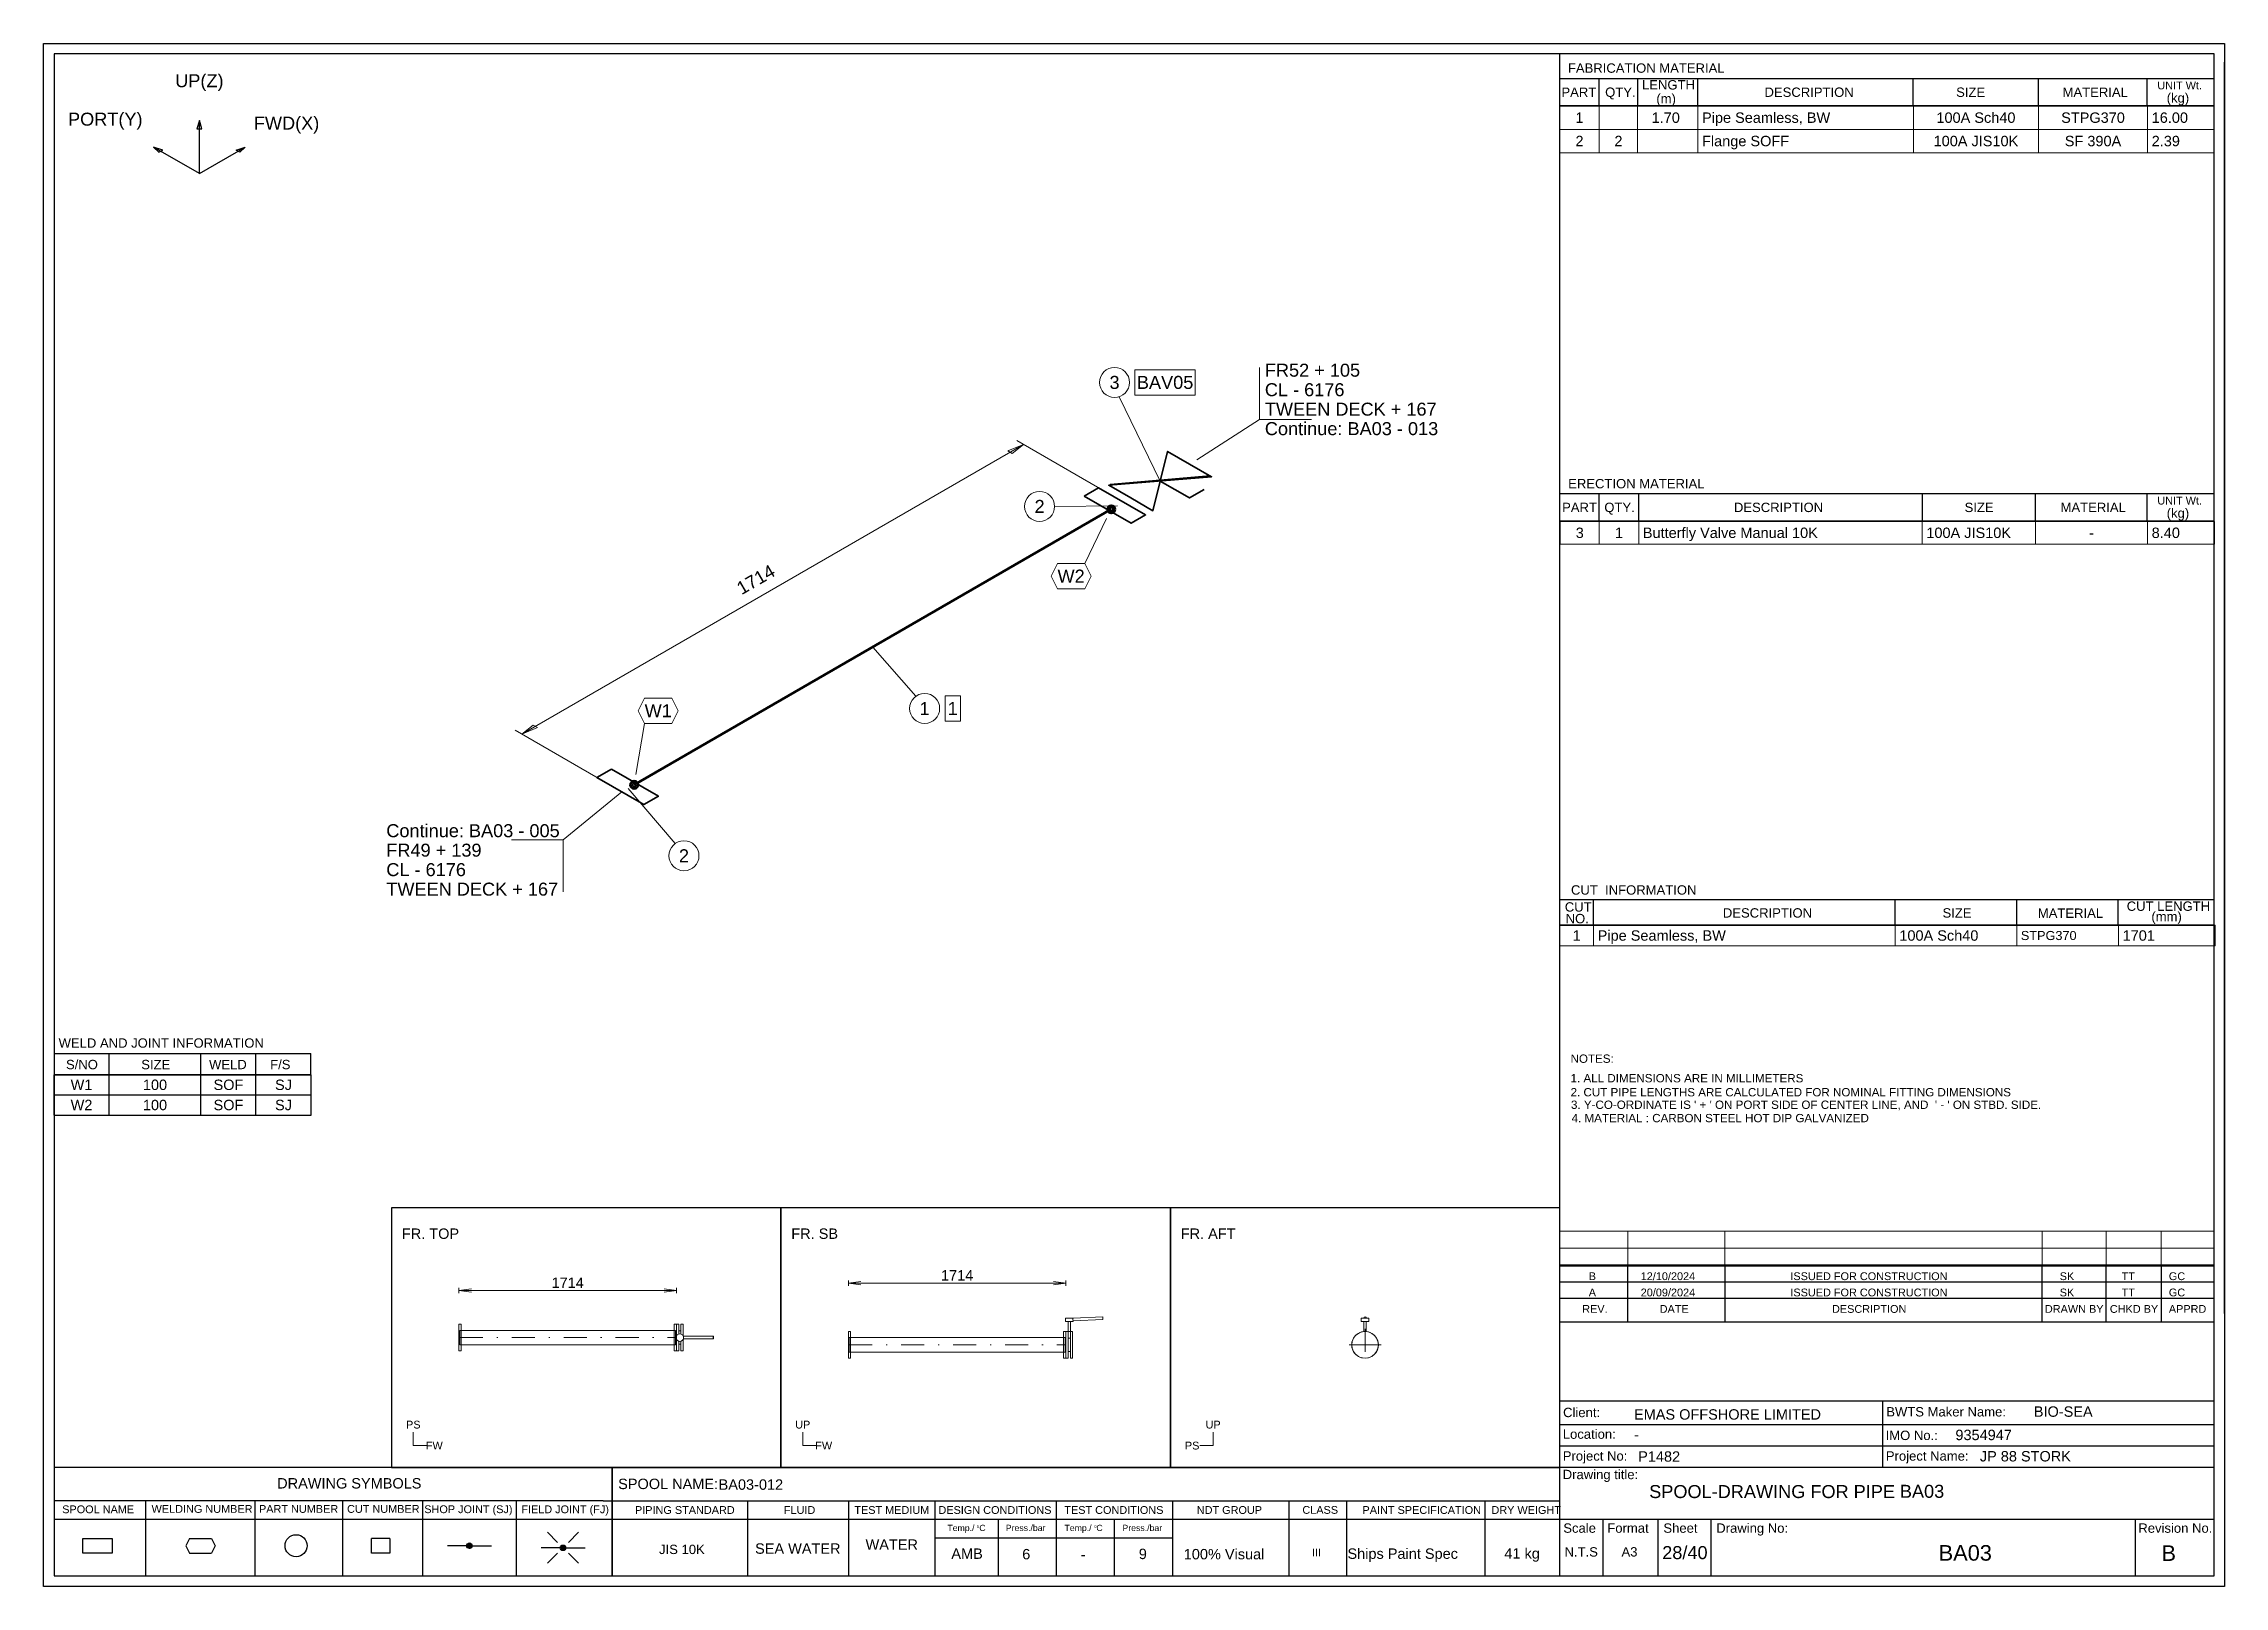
# Model space of a CAD drawing. Header units: millimetres. Extents: x 0 to 420, y 0 to 297.
import ezdxf
from ezdxf.enums import TextEntityAlignment as Align

# ---------------------------------------------------------------- set-up
doc = ezdxf.new("R2010")
doc.units = ezdxf.units.MM
doc.linetypes.add('DOTTED_DASHED5', pattern=[9.99983, 4.444369, -2.666621, 0.222218, -2.666621])
doc.linetypes.add('DOTTED_DASHED6', pattern=[10.0001, 4.444489, -2.666693, 0.222224, -2.666693])
for name, color, linetype in [('FramesFromTables', 40, 'Continuous'), ('I_Coordinates', 11, 'Continuous'), ('I_CutNumbers', 10, 'Continuous'), ('I_Dimensions', 4, 'Continuous'), ('I_OtherComponents', 2, 'Continuous'), ('I_PartNumbers', 9, 'Continuous'), ('I_Pipes', 1, 'Continuous'), ('I_Tags', 8, 'Continuous'), ('SymbolsOnDrawingSheet', 1, 'Continuous'), ('TextFromTables', 2, 'Continuous'), ('TextFromTextBoxes', 2, 'Continuous')]:
    doc.layers.add(name, color=color, linetype=linetype)
doc.styles.add('Cadmatic Default Text', font='arial.ttf')

# ---------------------------------------------------------------- blocks, each defined once
blk = doc.blocks.new('BA01728716199_BOM_4')
at = {"layer": 'FramesFromTables', "linetype": 'ByBlock', "lineweight": 18}
for p, q in [((292, 285), (418, 285)), ((292, 276), (292, 285)), ((292, 276), (292, 285)), ((299.6, 276), (299.6, 285)), ((299.6, 276), (299.6, 285)), ((307, 276), (307, 285)), ((307, 276), (307, 285)), ((318.6, 276), (318.6, 285)), ((318.6, 276), (318.6, 285)), ((360.1, 276), (360.1, 285)), ((360.1, 276), (360.1, 285)), ((384.2, 276), (384.2, 285)), ((384.2, 276), (384.2, 285)), ((405.2, 276), (405.2, 285)), ((405.2, 276), (405.2, 285)), ((418, 276), (418, 285)), ((292, 280.5), (418, 280.5)), ((292, 205), (418.1, 205)), ((292, 200.67), (292, 205)), ((292.1, 200.67), (292.1, 205)), ((299.6, 200.67), (299.6, 205)), ((299.6, 200.67), (299.6, 205)), ((307.2, 200.67), (307.2, 205)), ((307.2, 200.67), (307.2, 205)), ((361.8, 200.67), (361.8, 205)), ((361.8, 200.67), (361.8, 205)), ((383.6, 200.67), (383.6, 205)), ((383.6, 200.67), (383.6, 205)), ((405.2, 200.67), (405.2, 205)), ((405.2, 200.67), (405.2, 205)), ((418, 200.67), (418, 205)), ((292, 127.3), (418.2, 127.3)), ((292, 123.3), (292, 127.3)), ((292, 123.3), (292, 127.3)), ((298.5, 123.3), (298.5, 127.3)), ((298.5, 123.3), (298.5, 127.3)), ((356.6, 123.3), (356.6, 127.3)), ((356.6, 123.3), (356.6, 127.3)), ((380, 123.3), (380, 127.3)), ((380, 123.3), (380, 127.3)), ((399.6, 123.3), (399.6, 127.3)), ((399.6, 123.3), (399.6, 127.3)), ((418, 123.3), (418, 127.3)), ((292, 68.4), (418, 68.4)), ((292, 58.6), (292, 68.4)), ((292, 58.6), (292, 68.4)), ((305.1, 58.6), (305.1, 68.4)), ((305.1, 58.6), (305.1, 68.4)), ((323.8, 58.6), (323.8, 68.4)), ((323.8, 58.6), (323.8, 68.4)), ((384.9, 58.6), (384.9, 68.4)), ((384.9, 58.6), (384.9, 68.4)), ((397.2, 58.6), (397.2, 68.4)), ((397.2, 58.6), (397.2, 68.4)), ((407.8, 58.6), (407.8, 68.4)), ((407.8, 58.6), (407.8, 68.4)), ((418, 58.6), (418, 68.4)), ((292, 65.13), (418, 65.13)), ((292, 61.87), (418, 61.87))]:
    blk.add_line(p, q, dxfattribs=at)
at = {"layer": 'FramesFromTables', "linetype": 'ByBlock', "lineweight": -3}
for p, q in [((2, 98.5), (51.5, 98.5)), ((2, 90.73), (2, 98.5)), ((2, 90.73), (2, 98.5)), ((12.6, 90.73), (12.6, 98.5)), ((12.6, 90.73), (12.6, 98.5)), ((30.3, 90.73), (30.3, 98.5)), ((30.3, 90.73), (30.3, 98.5)), ((40.9, 90.73), (40.9, 98.5)), ((40.9, 90.73), (40.9, 98.5)), ((51.5, 90.73), (51.5, 98.5)), ((2, 94.62), (51.5, 94.62))]:
    blk.add_line(p, q, dxfattribs=at)
at = {"layer": 'FramesFromTables', "linetype": 'ByBlock', "lineweight": 18, "flags": 128}
for points in [[(292, 276), (418, 276), (418, 285)], [(292, 200.67), (418.1, 200.67), (418.1, 205)], [(292, 123.3), (418.2, 123.3), (418.2, 127.3)], [(292, 58.6), (418, 58.6), (418, 68.4)]]:
    blk.add_lwpolyline(points, dxfattribs=at)
at = {"layer": 'FramesFromTables', "linetype": 'ByBlock', "lineweight": -3, "flags": 128}
blk.add_lwpolyline([(2, 90.73), (51.5, 90.73), (51.5, 98.5)], dxfattribs=at)
at = {"layer": 'TextFromTables', "linetype": 'ByBlock', "lineweight": 13, "style": 'Cadmatic Default Text'}
for s, p in [('1', (295.8, 282.75)), ('2', (295.8, 278.25))]:
    blk.add_text(s, height=2, dxfattribs=at).set_placement(p, align=Align.MIDDLE_CENTER)
at = {"layer": 'TextFromTables', "linetype": 'ByBlock', "lineweight": 25, "style": 'Cadmatic Default Text'}
for s, p in [('1.70 ', (312.8, 282.75)), ('100A Sch40', (372.15, 282.75)), ('STPG370', (394.7, 282.75)), ('2', (303.3, 278.25)), ('100A JIS10K', (372.15, 278.25)), ('SF 390A', (394.7, 278.25)), ('3', (295.85, 202.83)), ('1', (303.4, 202.83)), ('-', (394.4, 202.83)), ('1', (295.25, 125.3)), ('W1', (7.3, 96.56)), ('100', (21.45, 96.56)), ('SOF', (35.6, 96.56)), ('SJ', (46.2, 96.56)), ('W2', (7.3, 92.67)), ('100', (21.45, 92.67)), ('SOF', (35.6, 92.67)), ('SJ', (46.2, 92.67))]:
    blk.add_text(s, height=2, dxfattribs=at).set_placement(p, align=Align.MIDDLE_CENTER)
for s, height, p in [('Pipe Seamless, BW ', 2, (319.4, 282.75)), ('16.00', 2, (406, 282.75)), ('Flange SOFF ', 2, (319.4, 278.25)), ('2.39', 2, (406, 278.25)), ('Butterfly Valve Manual 10K ', 2, (308, 202.83)), ('100A JIS10K', 2, (362.6, 202.83)), ('8.40', 2, (406, 202.83)), ('Pipe Seamless, BW', 2, (299.3, 125.3)), ('100A Sch40', 2, (357.4, 125.3)), ('STPG370', 1.75, (380.8, 125.3)), ('1701', 2, (400.4, 125.3))]:
    blk.add_text(s, height=height, dxfattribs=at).set_placement(p, align=Align.MIDDLE_LEFT)
at = {"layer": 'TextFromTextBoxes', "linetype": 'ByBlock', "lineweight": -3, "style": 'Cadmatic Default Text'}
for s, p in [('EMAS OFFSHORE LIMITED', (306.3, 33.1)), ('BIO-SEA', (383.3, 33.65)), ('9354947', (368.2, 29.15)), ('-', (306.3, 29.2)), ('P1482', (307.1, 25)), ('JP 88 STORK', (372.9, 25.05)), ('BA03-012', (130, 19.6))]:
    blk.add_text(s, height=2, dxfattribs=at).set_placement(p, align=Align.MIDDLE_LEFT)
at = {"layer": 'TextFromTextBoxes', "linetype": 'ByBlock', "lineweight": 25, "style": 'Cadmatic Default Text'}
blk.add_text('BA03', height=2.5, dxfattribs=at).set_placement((357.5, 18.3), align=Align.MIDDLE_LEFT)
at = {"layer": 'TextFromTextBoxes', "linetype": 'ByBlock', "lineweight": -3, "style": 'Cadmatic Default Text'}
for s, height, p in [('WATER', 2, (163.35, 8.05)), ('SEA WATER', 2, (145.25, 7.28)), ('AMB', 2, (177.85, 6.3)), ('6', 2, (189.25, 6.2)), ('-', 2, (200.2, 6.15)), ('9', 2, (211.7, 6.25)), ('100% Visual', 2, (227.35, 6.2)), ('Ships Paint Spec', 2, (261.75, 6.3)), ('41 kg', 2, (284.75, 6.35)), ('28/40', 2.5, (316.1, 6.5))]:
    blk.add_text(s, height=height, dxfattribs=at).set_placement(p, align=Align.MIDDLE_CENTER)
at = {"layer": 'TextFromTextBoxes', "linetype": 'ByBlock', "lineweight": 25, "style": 'Cadmatic Default Text'}
blk.add_text('BA03', height=3, dxfattribs=at).set_placement((370.1, 6.45), align=Align.MIDDLE_CENTER)
blk = doc.blocks.new('SEDS_SPOOL_FORMAT_Gol_2')
at = {"layer": 'SymbolsOnDrawingSheet', "linetype": 'ByBlock', "lineweight": -3, "flags": 128}
for points in [[(0, 297), (420, 297), (420, 0), (0, 0), (0, 297)], [(418.01, 295.01), (2, 295.01)], [(2, 295.01), (2, 2)], [(292.02, 50.91), (292.02, 295.01)], [(418.01, 2), (418.01, 295.01)], [(292.02, 290.3), (418.01, 290.3)], [(299.59, 285.01), (299.59, 290.3)], [(307.02, 285.01), (307.02, 290.3)], [(318.61, 285.01), (318.61, 290.3)], [(360.08, 285.01), (360.08, 290.3)], [(384.18, 285.01), (384.18, 290.3)], [(405.15, 285.01), (405.15, 290.3)], [(405.15, 285.01), (405.15, 290.3)], [(420, 52.53), (420, 293.46)], [(420, 52.53), (420, 293.46)], [(292.02, 284.66), (292.02, 288.77)], [(292, 285), (418, 285)], [(292, 253.5), (292, 285)], [(292, 253.5), (292, 285)], [(292.02, 285.01), (418.01, 285.01)], [(418.01, 285.01), (292.02, 285.01)], [(418, 253.5), (418, 285)], [(292.02, 210.38), (418.01, 210.38)], [(299.57, 205.08), (299.57, 210.38)], [(307.21, 205.08), (307.21, 210.38)], [(361.83, 205.03), (361.83, 210.38)], [(383.61, 205.08), (383.61, 210.38)], [(405.15, 205.17), (405.15, 210.38)], [(292.02, 205.08), (292.02, 209.18)], [(292.02, 205.08), (418.01, 205.08)], [(292.02, 186.7), (292.02, 205.08)], [(292.02, 186.7), (292.02, 205.08)], [(418.01, 205.08), (292.02, 205.08)], [(418, 166), (418, 205)], [(292.02, 132.23), (418.01, 132.23)], [(292.02, 127.3), (292.02, 131.41)], [(298.48, 127.3), (298.48, 132.23)], [(356.6, 127.3), (356.6, 132.23)], [(380.01, 127.3), (380.01, 132.23)], [(399.56, 127.3), (399.56, 132.23)], [(292.02, 127.3), (418.01, 127.3)], [(418.01, 127.3), (292.02, 127.3)], [(418, 111.3), (418, 127.3)], [(2, 102.57), (51.49, 102.57)], [(12.6, 98.45), (12.6, 102.57)], [(30.28, 98.45), (30.28, 102.57)], [(40.88, 98.45), (40.88, 102.57)], [(51.49, 98.45), (51.49, 102.57)], [(2, 98.5), (51.5, 98.5)], [(2, 98.5), (51.5, 98.5)], [(51.49, 98.47), (2, 98.47)], [(2, 98.45), (51.49, 98.45)], [(418, 55.4), (418, 68.5)], [(292.02, 52.57), (292.02, 66.5)], [(292.02, 52.57), (292.02, 66.5)], [(292.02, 61.73), (418.01, 61.73)], [(305.1, 50.91), (305.1, 61.73)], [(323.84, 50.91), (323.84, 61.73)], [(384.91, 50.91), (384.91, 61.73)], [(397.21, 50.91), (397.21, 61.73)], [(407.86, 50.91), (407.86, 61.73)], [(292.02, 58.6), (418.01, 58.6)], [(292.02, 55.47), (418.01, 55.47)], [(292.02, 50.91), (418.01, 50.91)], [(292.02, 2), (292.02, 50.91)], [(292.02, 35.73), (418.01, 35.73)], [(354.24, 22.93), (354.24, 35.73)], [(292.02, 31.13), (418.01, 31.13)], [(292.02, 27.03), (418.01, 27.03)], [(2, 22.93), (107.74, 22.93)], [(107.74, 22.93), (292.02, 22.93)], [(109.52, 22.93), (109.52, 2)], [(109.52, 2), (109.52, 22.93)], [(292.02, 22.93), (418.01, 22.93)], [(107.74, 16.45), (2, 16.45)], [(2, 12.91), (292.02, 12.91)], [(19.62, 16.45), (19.62, 2)], [(40.69, 16.45), (40.69, 2)], [(57.56, 16.45), (57.56, 2)], [(72.95, 16.45), (72.95, 2)], [(91.02, 16.45), (91.02, 2)], [(107.74, 16.45), (292.02, 16.45)], [(135.58, 16.45), (135.58, 2)], [(155.03, 16.45), (155.03, 2)], [(171.67, 16.45), (171.67, 2)], [(183.82, 12.91), (183.82, 2)], [(195.02, 16.45), (195.02, 2)], [(206.21, 12.91), (206.21, 2)], [(217.4, 16.45), (217.4, 2)], [(239.85, 16.45), (239.85, 2)], [(250.91, 16.34), (250.91, 2)], [(277.59, 16.45), (277.59, 2)], [(292.02, 12.91), (418.01, 12.91)], [(300.39, 2), (300.39, 12.91)], [(310.96, 2), (310.96, 12.91)], [(321.13, 2), (321.13, 12.91)], [(402.9, 2), (402.9, 12.91)], [(13.2, 6.41), (7.55, 6.41), (7.55, 9.23), (13.2, 9.23)], [(13.2, 9.23), (13.2, 6.41)], [(28.12, 9.23), (27.42, 7.82)], [(28.12, 9.23), (32.36, 9.23)], [(32.36, 9.23), (33.07, 7.82)], [(66.68, 9.23), (66.68, 6.41), (63.15, 6.41), (63.15, 9.23)], [(66.68, 9.23), (63.15, 9.23)], [(99, 8.47), (97.06, 10.41)], [(101.09, 8.47), (103.03, 10.41)], [(171.67, 9.37), (217.4, 9.37)], [(171.67, 9.37), (217.4, 9.37)], [(27.42, 7.82), (28.12, 6.41)], [(28.12, 6.41), (32.36, 6.41)], [(33.07, 7.82), (32.36, 6.41)], [(81.48, 7.82), (77.79, 7.82)], [(81.49, 7.78), (82.04, 8.32)], [(81.51, 7.9), (81.93, 8.32)], [(81.52, 7.7), (82.14, 8.32)], [(81.55, 7.62), (82.22, 8.29)], [(81.56, 8.06), (81.76, 8.26)], [(81.57, 7.54), (82.28, 8.25)], [(81.62, 7.48), (82.34, 8.2)], [(81.68, 7.44), (82.4, 8.16)], [(81.74, 7.39), (82.45, 8.1)], [(81.8, 7.35), (82.48, 8.02)], [(81.88, 7.32), (82.5, 7.94)], [(81.98, 7.32), (82.53, 7.86)], [(82.09, 7.32), (82.52, 7.75)], [(82.24, 7.36), (82.47, 7.59)], [(82.54, 7.82), (86.24, 7.82)], [(99.51, 7.42), (95.82, 7.42)], [(99, 6.38), (97.06, 4.44)], [(99.53, 7.47), (99.99, 7.93)], [(99.53, 7.37), (100.1, 7.93)], [(99.56, 7.29), (100.2, 7.93)], [(99.58, 7.62), (99.88, 7.93)], [(99.58, 7.21), (100.27, 7.89)], [(99.61, 7.13), (100.33, 7.84)], [(99.67, 7.08), (100.39, 7.8)], [(99.73, 7.03), (100.45, 7.75)], [(99.79, 6.99), (100.49, 7.69)], [(99.85, 6.94), (100.52, 7.61)], [(99.94, 6.92), (100.54, 7.53)], [(100.04, 6.92), (100.57, 7.45)], [(100.15, 6.92), (100.54, 7.31)], [(100.38, 7.04), (100.49, 7.15)], [(100.57, 7.42), (104.27, 7.42)], [(101.09, 6.38), (103.03, 4.44)], [(2, 2), (418.01, 2)]]:
    blk.add_lwpolyline(points, dxfattribs=at)
at = {"layer": 'SymbolsOnDrawingSheet', "linetype": 'ByBlock', "lineweight": -3}
for centre, radius in [((48.63, 7.82), 2.12), ((82.01, 7.82), 0.53), ((100.04, 7.42), 0.53)]:
    blk.add_circle(centre, radius, dxfattribs=at)
at = {"layer": 'SymbolsOnDrawingSheet', "linetype": 'ByBlock', "lineweight": -3, "style": 'Cadmatic Default Text'}
for s, height, p in [('FABRICATION MATERIAL', 1.8, (293.57, 293.19)), ('LENGTH', 1.8, (307.84, 289.97)), ('PART', 1.8, (292.32, 288.55)), ('QTY.', 1.8, (300.74, 288.55)), ('DESCRIPTION', 1.8, (331.43, 288.55)), ('SIZE', 1.8, (368.34, 288.55)), ('MATERIAL', 1.8, (388.84, 288.55)), ('UNIT Wt.', 1.5, (407.08, 289.7)), (' (kg)', 1.8, (408.19, 287.46)), ('ERECTION MATERIAL', 1.8, (293.62, 213.19)), ('PART', 1.8, (292.45, 208.62)), ('QTY.', 1.8, (300.58, 208.62)), ('DESCRIPTION', 1.8, (325.54, 208.62)), ('SIZE', 1.8, (369.97, 208.62)), ('MATERIAL', 1.8, (388.45, 208.62)), ('UNIT Wt.', 1.5, (407.08, 209.77)), (' (kg)', 1.8, (408.19, 207.53)), ('CUT  INFORMATION', 1.8, (294.16, 134.97)), ('CUT ', 1.8, (292.97, 131.7)), ('DESCRIPTION', 1.8, (323.41, 130.55)), ('SIZE', 1.8, (365.72, 130.55)), ('MATERIAL', 1.8, (384.07, 130.5)), ('CUT LENGTH', 1.8, (401.19, 131.85)), ('NO.', 1.8, (293.13, 129.46)), ('(mm)', 1.8, (405.94, 129.85)), ('WELD AND JOINT INFORMATION', 1.8, (2.89, 105.5)), ('S/NO', 1.8, (4.31, 101.36)), ('SIZE', 1.8, (18.81, 101.36)), ('WELD', 1.8, (31.86, 101.36)), ('F/S', 1.8, (43.63, 101.36)), ('SPOOL-DRAWING FOR PIPE', 2.5, (309.22, 19.5))]:
    blk.add_text(s, height=height, dxfattribs=at).set_placement(p, align=Align.TOP_LEFT)
for s, height, p in [('(m)', 1.8, (310.6, 285.51)), ('Client:', 1.8, (292.64, 32.58)), ('BWTS Maker Name:', 1.8, (354.88, 32.71)), ('Location:', 1.8, (292.58, 28.41)), ('IMO No.:', 1.8, (354.76, 28.17)), ('Project No:', 1.8, (292.58, 24.2)), ('Project Name:', 1.8, (354.8, 24.2)), ('Drawing title:', 1.8, (292.57, 20.64)), ('DRAWING SYMBOLS', 2, (44.98, 18.84)), ('Temp./  C   ', 1.2, (174.06, 10.65)), ('0', 0.53, (179.71, 11.25)), ('Press./bar', 1.2, (185.31, 10.65)), ('Temp./  C   ', 1.2, (196.61, 10.65)), ('0', 0.53, (202.37, 11.25)), ('Press./bar', 1.2, (207.78, 10.65)), ('Scale', 1.8, (292.68, 10.32)), ('Format', 1.8, (301.16, 10.32)), ('Sheet', 1.8, (311.96, 10.32)), ('Drawing No:', 1.8, (322.14, 10.32)), ('Revision No.', 1.8, (403.43, 10.32)), ('N.T.S', 1.8, (292.92, 5.74)), ('A3', 1.8, (303.89, 5.74))]:
    blk.add_text(s, height=height, dxfattribs=at).set_placement(p)
for s, height, p in [('NOTES:', 1.6, (294.08, 101.59)), ('1. ALL DIMENSIONS ARE IN MILLIMETERS', 1.6, (294.08, 97.83)), ('2. CUT PIPE LENGTHS ARE CALCULATED FOR NOMINAL FITTING DIMENSIONS', 1.6, (294.08, 95.13)), ("3. Y-CO-ORDINATE IS ' + ' ON PORT SIDE OF CENTER LINE, AND  ' - ' ON STBD. SIDE.", 1.6, (294.16, 92.72)), ('4. MATERIAL : CARBON STEEL HOT DIP GALVANIZED', 1.6, (294.28, 90.15)), ('B', 1.5, (297.58, 59.71)), ('12/10/2024', 1.5, (307.59, 59.71)), ('ISSUED FOR CONSTRUCTION', 1.5, (336.41, 59.71)), ('SK', 1.5, (388.28, 59.71)), ('TT', 1.5, (400.21, 59.71)), ('GC', 1.5, (409.3, 59.71)), ('A', 1.5, (297.58, 56.58)), ('20/09/2024', 1.5, (307.59, 56.58)), ('ISSUED FOR CONSTRUCTION', 1.5, (336.41, 56.58)), ('SK', 1.5, (388.28, 56.58)), ('TT', 1.5, (400.21, 56.58)), ('GC', 1.5, (409.3, 56.58)), ('REV.', 1.5, (296.32, 53.41)), ('DATE', 1.5, (311.24, 53.41)), ('DESCRIPTION', 1.5, (344.43, 53.41)), ('DRAWN BY', 1.5, (385.43, 53.41)), ('CHKD BY', 1.5, (397.94, 53.41)), ('APPRD', 1.5, (409.3, 53.41)), ('SPOOL NAME:', 2, (110.65, 19.73)), ('SPOOL NAME', 1.5, (3.58, 14.83)), ('WELDING NUMBER', 1.5, (20.79, 14.91)), ('PART NUMBER', 1.5, (41.48, 14.91)), ('CUT NUMBER', 1.5, (58.44, 14.91)), ('SHOP JOINT (SJ)', 1.5, (73.31, 14.85)), ('FIELD JOINT (FJ)', 1.5, (92, 14.83)), ('PIPING STANDARD', 1.5, (113.89, 14.7)), ('FLUID', 1.5, (142.57, 14.7)), ('TEST MEDIUM', 1.5, (156.14, 14.7)), ('DESIGN CONDITIONS', 1.5, (172.34, 14.7)), ('TEST CONDITIONS', 1.5, (196.58, 14.7)), ('NDT GROUP', 1.5, (222.09, 14.7)), ('CLASS', 1.5, (242.43, 14.72)), ('PAINT SPECIFICATION', 1.5, (254.01, 14.7)), ('DRY WEIGHT', 1.5, (278.84, 14.7)), ('JIS 10K', 1.8, (118.53, 7.12)), ('III', 1.5, (244.26, 6.51)), ('B', 3, (407.89, 6.4))]:
    blk.add_text(s, height=height, dxfattribs=at).set_placement(p, align=Align.MIDDLE_LEFT)
blk = doc.blocks.new('BA01728716199_PRT_116_3')
at = {"layer": 'I_OtherComponents', "linetype": 'ByBlock', "lineweight": 35}
blk.add_line((153.43, 188.84), (172.66, 190.47), dxfattribs=at)
at = {"layer": 'I_OtherComponents', "linetype": 'ByBlock', "lineweight": 35, "flags": 128}
for points in [[(157.39, 186.23), (161.63, 183.78), (164.46, 195.21), (172.95, 190.31), (153.15, 188.68), (157.39, 186.23)], [(163.05, 189.49), (168.7, 186.23), (171.53, 187.86)]]:
    blk.add_lwpolyline(points, dxfattribs=at)
at = {"layer": 'I_OtherComponents', "flags": 1}
blk.add_attdef('ValvePos', (163.05, 189.49), '', height=2.5, dxfattribs=at)
blk = doc.blocks.new('BA01728716199_PRT_117_3')
at = {"layer": 'I_OtherComponents', "linetype": 'ByBlock', "lineweight": 35, "flags": 128}
blk.add_lwpolyline([(148.39, 186.58), (151.17, 188.19), (160.22, 182.96), (157.44, 181.36), (148.39, 186.58)], dxfattribs=at)
at = {"layer": 'I_OtherComponents', "linetype": 'ByBlock', "lineweight": 50}
for radius in [0.75, 0.375]:
    blk.add_circle((153.62, 184.05), radius, dxfattribs=at)
blk = doc.blocks.new('BA01728716199_PRT_118_3')
at = {"layer": 'I_Pipes', "linetype": 'ByBlock', "lineweight": 50}
blk.add_line((61.74, 131), (153.62, 184.05), dxfattribs=at)
blk = doc.blocks.new('BA01728716199_PRT_121_3')
at = {"layer": 'I_OtherComponents', "linetype": 'ByBlock', "lineweight": 35, "flags": 128}
blk.add_lwpolyline([(57.35, 134.02), (54.57, 132.42), (63.62, 127.19), (66.4, 128.8), (57.35, 134.02)], dxfattribs=at)
at = {"layer": 'I_OtherComponents', "linetype": 'ByBlock', "lineweight": 50}
for radius in [0.75, 0.375]:
    blk.add_circle((61.74, 131), radius, dxfattribs=at)
blk = doc.blocks.new('BA01728716199_DIM_0_3')
at = {"layer": 'I_Dimensions', "linetype": 'ByBlock', "lineweight": 0}
for p, q in [((40.11, 140.77), (136.71, 196.54)), ((135.41, 197.29), (153.38, 186.91)), ((56.78, 131.14), (38.81, 141.52))]:
    blk.add_line(p, q, dxfattribs=at)
at = {"layer": 'I_Dimensions', "linetype": 'ByBlock', "lineweight": 0, "flags": 128}
for points in [[(136.71, 196.54), (134.54, 194.79), (133.68, 195.29), (136.71, 196.54)], [(40.11, 140.77), (43.14, 142.02), (42.28, 142.52), (40.11, 140.77)]]:
    blk.add_lwpolyline(points, dxfattribs=at)
at = {"layer": 'I_Dimensions', "linetype": 'ByBlock', "lineweight": 0, "style": 'Cadmatic Default Text'}
blk.add_text('1714', height=2.5, rotation=30, dxfattribs=at).set_placement((85.16, 170.53), align=Align.MIDDLE_CENTER)
blk = doc.blocks.new('BA01728716199_CRD_0_3')
at = {"layer": 'I_Coordinates', "linetype": 'ByBlock', "lineweight": 0}
blk.add_line((182.2, 201.33), (170.12, 193.58), dxfattribs=at)
at = {"layer": 'I_Coordinates', "linetype": 'ByBlock', "lineweight": 0, "flags": 128}
blk.add_lwpolyline([(182.2, 211.33), (182.2, 201.33), (192.2, 201.33)], dxfattribs=at)
at = {"layer": 'I_Coordinates', "linetype": 'ByBlock', "lineweight": 0, "style": 'Cadmatic Default Text'}
for s, p in [('FR52 + 105', (183.2, 209.58)), ('CL - 6176', (183.2, 205.83)), ('TWEEN DECK + 167', (183.2, 202.08)), ('Continue: BA03 - 013', (183.2, 198.33))]:
    blk.add_text(s, height=2.5, dxfattribs=at).set_placement(p)
blk = doc.blocks.new('BA01728716199_CRD_1_3')
at = {"layer": 'I_Coordinates', "linetype": 'ByBlock', "lineweight": 0}
blk.add_line((48.09, 120.43), (59.38, 129.64), dxfattribs=at)
at = {"layer": 'I_Coordinates', "linetype": 'ByBlock', "lineweight": 0, "flags": 128}
blk.add_lwpolyline([(48.09, 110.43), (48.09, 120.43), (38.09, 120.43)], dxfattribs=at)
at = {"layer": 'I_Coordinates', "linetype": 'ByBlock', "lineweight": 0, "style": 'Cadmatic Default Text'}
for s, p in [('Continue: BA03 - 005', (14, 123.43)), ('FR49 + 139', (14, 119.68)), ('CL - 6176', (14, 115.93)), ('TWEEN DECK + 167', (14, 112.18))]:
    blk.add_text(s, height=2.5, dxfattribs=at).set_placement(p, align=Align.TOP_LEFT)
blk = doc.blocks.new('BA01728716199_PTN_0_3')
at = {"layer": 'I_PartNumbers', "linetype": 'ByBlock', "lineweight": 0}
blk.add_line((69.63, 119.69), (60.56, 130.32), dxfattribs=at)
blk.add_circle((71.33, 117.35), 2.89, dxfattribs=at)
at = {"layer": 'I_PartNumbers', "linetype": 'ByBlock', "lineweight": 0, "style": 'Cadmatic Default Text'}
blk.add_text('2', height=2.5, dxfattribs=at).set_placement((71.33, 117.35), align=Align.MIDDLE_CENTER)
blk = doc.blocks.new('BA01728716199_PTN_1_3')
at = {"layer": 'I_PartNumbers', "linetype": 'ByBlock', "lineweight": 0}
blk.add_line((115.98, 148.05), (107.68, 157.53), dxfattribs=at)
blk.add_circle((117.68, 145.71), 2.89, dxfattribs=at)
at = {"layer": 'I_PartNumbers', "linetype": 'ByBlock', "lineweight": 0, "style": 'Cadmatic Default Text'}
blk.add_text('1', height=2.5, dxfattribs=at).set_placement((117.68, 145.71), align=Align.MIDDLE_CENTER)
blk = doc.blocks.new('BA01728716199_PTN_2_3')
at = {"layer": 'I_PartNumbers', "linetype": 'ByBlock', "lineweight": 0}
blk.add_line((142.71, 184.61), (154.8, 184.73), dxfattribs=at)
blk.add_circle((139.82, 184.61), 2.89, dxfattribs=at)
at = {"layer": 'I_PartNumbers', "linetype": 'ByBlock', "lineweight": 0, "style": 'Cadmatic Default Text'}
blk.add_text('2', height=2.5, dxfattribs=at).set_placement((139.82, 184.61), align=Align.MIDDLE_CENTER)
blk = doc.blocks.new('BA01728716199_PTN_3_3')
at = {"layer": 'I_PartNumbers', "linetype": 'ByBlock', "lineweight": 0}
blk.add_line((155.14, 205.73), (163.05, 189.49), dxfattribs=at)
blk.add_circle((154.25, 208.48), 2.89, dxfattribs=at)
at = {"layer": 'I_PartNumbers', "linetype": 'ByBlock', "lineweight": 0, "style": 'Cadmatic Default Text'}
blk.add_text('3', height=2.5, dxfattribs=at).set_placement((154.25, 208.48), align=Align.MIDDLE_CENTER)
blk = doc.blocks.new('BA01728716199_CUT_4_3')
at = {"layer": 'I_CutNumbers', "linetype": 'ByBlock', "lineweight": 0, "flags": 128}
blk.add_lwpolyline([(124.56, 143.26), (124.56, 148.15), (121.61, 148.15), (121.61, 143.26), (124.56, 143.26)], dxfattribs=at)
at = {"layer": 'I_CutNumbers', "linetype": 'ByBlock', "lineweight": 0, "style": 'Cadmatic Default Text'}
blk.add_text('1', height=2.5, dxfattribs=at).set_placement((123.08, 145.71), align=Align.MIDDLE_CENTER)
blk = doc.blocks.new('BA01728716199_vpo_5_3')
at = {"layer": 'I_Tags', "linetype": 'ByBlock', "lineweight": 0, "flags": 128}
blk.add_lwpolyline([(169.8, 206.03), (169.8, 210.93), (158.18, 210.93), (158.18, 206.03), (169.8, 206.03)], dxfattribs=at)
at = {"layer": 'I_Tags', "linetype": 'ByBlock', "lineweight": 0, "style": 'Cadmatic Default Text'}
blk.add_text('BAV05', height=2.5, dxfattribs=at).set_placement((163.99, 208.48), align=Align.MIDDLE_CENTER)
blk = doc.blocks.new('Pi_Weld_0')
at = {"layer": 'I_Tags', "linetype": 'ByBlock', "lineweight": 0, "flags": 128}
for points in [[(2.62, 2.45), (6.84, 11.06)], [(-2.62, 2.45), (-3.84, 0)], [(-3.84, 0), (-2.62, -2.45)], [(2.62, 2.45), (-2.62, 2.45)], [(3.84, 0), (2.62, 2.45)], [(2.62, -2.45), (3.84, 0)], [(-2.62, -2.45), (2.62, -2.45)]]:
    blk.add_lwpolyline(points, dxfattribs=at)
at = {"layer": 'I_Tags', "linetype": 'ByBlock', "lineweight": 0, "style": 'Cadmatic Default Text'}
blk.add_text('W2', height=2.5, dxfattribs=at).set_placement((0, 0), align=Align.MIDDLE_CENTER)
blk = doc.blocks.new('Pi_Weld_1')
at = {"layer": 'I_Tags', "linetype": 'ByBlock', "lineweight": 0, "flags": 128}
for points in [[(-2.62, 2.45), (-3.84, 0)], [(-3.84, 0), (-2.62, -2.45)], [(2.62, 2.45), (-2.62, 2.45)], [(3.84, 0), (2.62, 2.45)], [(2.62, -2.45), (3.84, 0)], [(-2.62, -2.45), (-4.3, -12.29)], [(-2.62, -2.45), (2.62, -2.45)]]:
    blk.add_lwpolyline(points, dxfattribs=at)
at = {"layer": 'I_Tags', "linetype": 'ByBlock', "lineweight": 0, "style": 'Cadmatic Default Text'}
blk.add_text('W1', height=2.5, dxfattribs=at).set_placement((0, 0), align=Align.MIDDLE_CENTER)

msp = doc.modelspace()

# ---------------------------------------------------------------- linework, layer by layer
at = {"linetype": 'ByBlock', "lineweight": 13, "flags": 128}
for points in [[(154.99, 57.88), (154.99, 58.88)], [(196.89, 57.88), (196.89, 58.88)], [(79.99, 56.46), (79.99, 57.46)], [(79.99, 56.96), (82.39, 56.65), (79.99, 56.96), (82.39, 57.28), (79.99, 56.96)], [(79.99, 56.96), (121.89, 56.96)], [(121.89, 56.96), (119.49, 57.28), (121.89, 56.96), (119.49, 56.65), (121.89, 56.96)], [(121.89, 56.46), (121.89, 57.46)], [(154.99, 58.38), (157.39, 58.06), (154.99, 58.38), (157.39, 58.7), (154.99, 58.38)], [(154.99, 58.38), (196.89, 58.38)], [(196.89, 58.38), (194.49, 58.7), (196.89, 58.38), (194.49, 58.06), (196.89, 58.38)]]:
    msp.add_lwpolyline(points, dxfattribs=at)
at = {"linetype": 'DOTTED_DASHED6', "lineweight": 13, "flags": 128}
for points in [[(79.99, 47.9), (80.43, 47.9)], [(80.16, 47.9), (121.72, 47.9)], [(121.89, 47.9), (121.45, 47.9)], [(155.16, 46.49), (196.72, 46.49)], [(196.89, 46.49), (196.45, 46.49)], [(254.5, 49.57), (254.5, 43.41)], [(254.5, 49.57), (254.5, 43.41)]]:
    msp.add_lwpolyline(points, dxfattribs=at)
at = {"linetype": 'DOTTED_DASHED5', "lineweight": 13, "flags": 128}
for points in [[(154.99, 46.49), (155.43, 46.49)], [(251.42, 46.49), (257.58, 46.49)], [(257.58, 46.49), (251.42, 46.49)]]:
    msp.add_lwpolyline(points, dxfattribs=at)
at = {"layer": 'SymbolsOnDrawingSheet', "linetype": 'ByBlock', "lineweight": 25, "flags": 128}
for points in [[(30.5, 280.57), (30, 282.21), (29.5, 280.57), (30.5, 280.57)], [(30, 272), (30, 282.21)], [(30, 272), (21.16, 277.1)], [(22.93, 276.49), (21.16, 277.1), (22.22, 276.08), (22.93, 276.49)], [(30, 272), (38.84, 277.1)], [(37.07, 276.49), (38.84, 277.1), (37.78, 276.08), (37.07, 276.49)], [(67, 22.9), (142, 22.9), (142, 72.9), (67, 72.9), (67, 22.9)], [(142, 22.9), (217, 22.9), (217, 72.9), (142, 72.9), (142, 22.9)], [(217, 22.9), (292, 22.9), (292, 72.9), (217, 72.9), (217, 22.9)]]:
    msp.add_lwpolyline(points, dxfattribs=at)
at = {"layer": 'SymbolsOnDrawingSheet', "linetype": 'ByBlock', "lineweight": 18, "flags": 128}
for points in [[(79.99, 50.46), (80.43, 50.46), (80.43, 45.33), (79.99, 45.33), (79.99, 50.46)], [(121.89, 45.33), (121.45, 45.33), (121.45, 50.46), (121.89, 50.46), (121.89, 45.33)], [(121.89, 48.26), (121.89, 50.46)], [(121.89, 50.46), (122.32, 50.46)], [(122.32, 50.46), (122.32, 48.57)], [(122.74, 50.46), (123.17, 50.46)], [(122.74, 48.57), (122.74, 50.46)], [(123.17, 50.46), (123.17, 48.26)], [(198.26, 50.98), (196.8, 50.98), (196.8, 51.62)], [(196.8, 51.62), (198.25, 51.62)], [(197.32, 49.06), (197.32, 50.98), (197.74, 50.98), (197.74, 49.06), (197.32, 49.06)], [(198.24, 51.59), (198.22, 51.4)], [(198.22, 51.4), (198.24, 51.22)], [(198.26, 51.66), (198.24, 51.59)], [(198.24, 51.22), (198.26, 51.15), (203.99, 51.37), (203.99, 51.44)], [(203.97, 51.8), (203.97, 51.88), (198.26, 51.66)], [(198.26, 51.15), (198.26, 50.98)], [(203.98, 51.62), (203.97, 51.8)], [(203.99, 51.44), (203.98, 51.62)], [(255.24, 51.62), (255.24, 50.98), (253.77, 50.98), (253.77, 51.62), (255.24, 51.62)], [(254.32, 51.8), (254.25, 51.62)], [(254.29, 49.06), (254.29, 50.98), (254.71, 50.98), (254.71, 49.06), (254.29, 49.06)], [(254.5, 51.88), (254.32, 51.8)], [(254.41, 51.62), (254.6, 51.62)], [(254.68, 51.8), (254.5, 51.88)], [(254.76, 51.62), (254.68, 51.8)], [(80.16, 49.29), (121.72, 49.29), (121.72, 46.5), (80.16, 46.5), (80.16, 49.29)], [(121.89, 45.33), (121.89, 47.53)], [(122.32, 49.18), (122.74, 49.18)], [(122.32, 48.57), (122.32, 49.18)], [(122.32, 46.61), (122.32, 47.22)], [(122.32, 47.22), (122.32, 45.33)], [(122.74, 46.61), (122.32, 46.61)], [(122.74, 49.18), (122.74, 48.57)], [(122.74, 47.22), (122.74, 46.61)], [(122.74, 45.33), (122.74, 47.22)], [(123.17, 47.53), (123.17, 45.33)], [(123.24, 48.08), (123.22, 48.15), (128.98, 48.15)], [(128.98, 47.64), (123.22, 47.64), (123.24, 47.72)], [(123.26, 47.9), (123.24, 48.08)], [(123.24, 47.72), (123.26, 47.9)], [(128.98, 48.15), (128.97, 48.08), (128.97, 47.9), (128.97, 47.72), (128.98, 47.64), (128.99, 47.72), (128.99, 47.9), (128.99, 48.08), (128.98, 48.15)], [(154.99, 49.06), (155.43, 49.06), (155.43, 43.92), (154.99, 43.92), (154.99, 49.06)], [(155.16, 47.89), (196.72, 47.89), (196.72, 45.09), (155.16, 45.09), (155.16, 47.89)], [(196.89, 43.92), (196.45, 43.92), (196.45, 49.06), (196.89, 49.06), (196.89, 43.92)], [(196.89, 49.06), (197.32, 49.06), (197.32, 43.92), (196.89, 43.92), (196.89, 49.06)], [(197.32, 47.77), (197.74, 47.77), (197.74, 45.21), (197.32, 45.21), (197.32, 47.77)], [(198.16, 43.92), (197.74, 43.92), (197.74, 49.06), (198.16, 49.06), (198.16, 43.92)], [(255.17, 48.97), (254.5, 49.06), (255.17, 48.97), (255.79, 48.71), (256.32, 48.3), (256.73, 47.77), (256.98, 47.15), (257.07, 46.49), (256.98, 45.83), (256.73, 45.21), (256.32, 44.68), (255.79, 44.27), (255.17, 44.01), (254.5, 43.92), (253.84, 44.01), (253.22, 44.27), (252.69, 44.68), (252.28, 45.21), (252.02, 45.83), (251.94, 46.49)], [(251.94, 46.49), (252.02, 47.15), (252.28, 47.77), (252.69, 48.3), (253.22, 48.71), (253.84, 48.97)], [(254.5, 49.06), (253.84, 48.97), (254.5, 49.06)], [(122.32, 45.33), (121.89, 45.33)], [(123.17, 45.33), (122.74, 45.33)], [(71.2, 27.1), (71.2, 29.67)], [(146.2, 27.1), (146.2, 29.67)], [(225.24, 27.1), (225.24, 29.67)], [(71.2, 27.1), (73.78, 27.1)], [(146.2, 27.1), (148.77, 27.1)], [(225.24, 27.1), (222.66, 27.1)]]:
    msp.add_lwpolyline(points, dxfattribs=at)
at = {"layer": 'SymbolsOnDrawingSheet', "linetype": 'ByBlock', "lineweight": 18}
for centre, radius in [((122.53, 47.9), 0.733), ((254.5, 46.49), 2.57), ((254.5, 46.49), 2.57)]:
    msp.add_circle(centre, radius, dxfattribs=at)

# ---------------------------------------------------------------- block references
at = {"layer": 'I_Coordinates', "lineweight": 0}
for name in ['BA01728716199_CRD_0_3', 'BA01728716199_CRD_1_3']:
    msp.add_blockref(name, (52, 23.3), dxfattribs=at)
at = {"layer": 'I_CutNumbers', "lineweight": 0}
msp.add_blockref('BA01728716199_CUT_4_3', (52, 23.3), dxfattribs=at)
at = {"layer": 'I_Dimensions', "lineweight": 0}
msp.add_blockref('BA01728716199_DIM_0_3', (52, 23.3), dxfattribs=at)
at = {"layer": 'I_OtherComponents', "lineweight": 35}
for name in ['BA01728716199_PRT_116_3', 'BA01728716199_PRT_117_3', 'BA01728716199_PRT_121_3']:
    msp.add_blockref(name, (52, 23.3), dxfattribs=at)
at = {"layer": 'I_PartNumbers', "lineweight": 0}
for name in ['BA01728716199_PTN_3_3', 'BA01728716199_PTN_2_3', 'BA01728716199_PTN_1_3', 'BA01728716199_PTN_0_3']:
    msp.add_blockref(name, (52, 23.3), dxfattribs=at)
at = {"layer": 'I_Pipes', "lineweight": 50}
msp.add_blockref('BA01728716199_PRT_118_3', (52, 23.3), dxfattribs=at)
at = {"layer": 'I_Tags', "lineweight": 0}
msp.add_blockref('BA01728716199_vpo_5_3', (52, 23.3), dxfattribs=at)
at = {"layer": 'I_Tags'}
for name, p in [('Pi_Weld_0', (197.89, 194.49)), ('Pi_Weld_1', (118.37, 168.57))]:
    msp.add_blockref(name, p, dxfattribs=at)
at = {"layer": 'SymbolsOnDrawingSheet'}
msp.add_blockref('SEDS_SPOOL_FORMAT_Gol_2', (0, 0), dxfattribs=at)
at = {"layer": 'TextFromTextBoxes', "lineweight": 25}
msp.add_blockref('BA01728716199_BOM_4', (0, 0), dxfattribs=at)

# ---------------------------------------------------------------- texts
at = {"layer": 'SymbolsOnDrawingSheet', "linetype": 'ByBlock', "lineweight": 25, "style": 'Cadmatic Default Text'}
for s, p in [('UP(Z)', (30, 289.86)), ('PORT(Y)', (11.88, 282.46)), ('FWD(X)', (46.79, 281.7))]:
    msp.add_text(s, height=2.5, dxfattribs=at).set_placement(p, align=Align.MIDDLE_CENTER)
for s, p in [('FR. TOP', (69, 68.9)), ('FR. SB', (144, 68.9)), ('FR. AFT', (219, 68.9))]:
    msp.add_text(s, height=2, dxfattribs=at).set_placement(p, align=Align.TOP_LEFT)
at = {"layer": 'SymbolsOnDrawingSheet', "linetype": 'ByBlock', "lineweight": 13, "style": 'Cadmatic Default Text'}
for p in [(100.94, 58.46), (175.94, 59.88)]:
    msp.add_text('1714', height=2, dxfattribs=at).set_placement(p, align=Align.MIDDLE_CENTER)
at = {"layer": 'SymbolsOnDrawingSheet', "linetype": 'ByBlock', "lineweight": 18, "style": 'Cadmatic Default Text'}
for s, p in [('PS', (71.2, 31.14)), ('UP', (146.2, 31.14)), ('UP', (225.24, 31.14)), ('FW', (75.24, 27.1)), ('FW', (150.24, 27.1)), ('PS', (221.2, 27.1))]:
    msp.add_text(s, height=1.5, dxfattribs=at).set_placement(p, align=Align.MIDDLE_CENTER)

doc.saveas('drawing.dxf')
